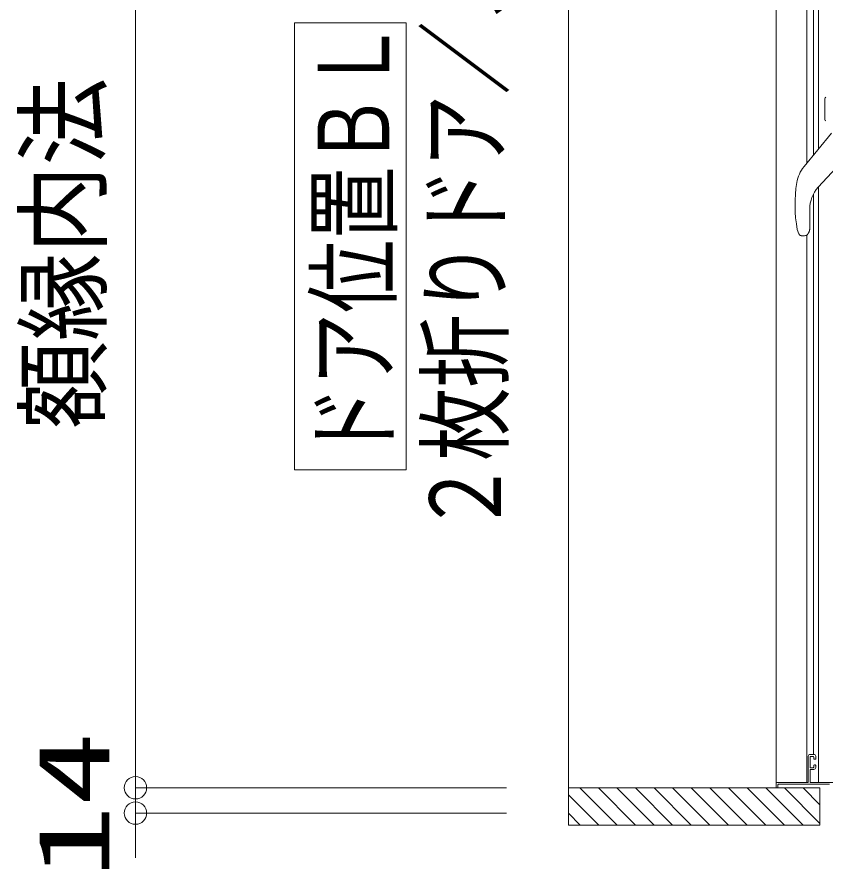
# Model space of a CAD drawing. Units: millimetres on the paper. Extents: x -305 to 305, y -152 to 152.
# Drawn here: x -156.06 to -134.34, y 23.57 to 46.44 of the extents above; entities that cross this region are included whole.
import ezdxf
from ezdxf.enums import TextEntityAlignment as Align

# ---------------------------------------------------------------- set-up
doc = ezdxf.new("R2010")
doc.units = ezdxf.units.MM
doc.layers.add('0-0_0', color=7, linetype='Continuous', lineweight=9)
doc.layers.add('0-1_VIEW0001', color=7, linetype='Continuous', lineweight=9)
doc.styles.add('ＭＳ ゴシック', font='')
doc.styles.get('ＭＳ ゴシック').set_extended_font_data('MS Gothic')

# ---------------------------------------------------------------- blocks, each defined once
blk = doc.blocks.new('_ORIGIN')
at = {"layer": '0-0_0'}
blk.add_line((0, 0), (-1, 0), dxfattribs=at)
blk.add_circle((0, 0), 0.5, dxfattribs=at)

msp = doc.modelspace()

# ---------------------------------------------------------------- linework, layer by layer
at = {"layer": '0-0_0'}
for p, q in [((-152.881, 63.804), (-152.881, 26.354)), ((-152.881, 26.354), (-152.881, 26.954)), ((-142.923, 25.754), (-152.881, 25.754)), ((-142.923, 25.754), (-152.881, 25.754)), ((-152.881, 25.754), (-152.881, 25.074)), ((-142.923, 25.074), (-152.881, 25.074)), ((-152.881, 24.474), (-152.881, 23.874))]:
    msp.add_line(p, q, dxfattribs=at)
at = {"layer": '0-1_VIEW0001'}
for p, q in [((-141.259, 65.347), (-141.259, 24.748)), ((-135.684, 25.898), (-135.684, 64.248)), ((-134.857, 42.519), (-134.857, 64.248)), ((-134.541, 42.903), (-134.541, 64.248)), ((-134.681, 42.733), (-134.681, 63.498)), ((-145.61, 46.285), (-148.61, 46.285)), ((-148.61, 34.285), (-148.61, 46.285)), ((-145.61, 34.285), (-145.61, 46.285)), ((-134.369, 44.256), (-134.369, 43.69)), ((-134.932, 42.428), (-134.194, 43.323)), ((-133.373, 43.161), (-134.551, 41.873)), ((-134.541, 25.898), (-134.541, 41.885)), ((-134.681, 26.648), (-134.681, 41.688)), ((-134.778, 41.289), (-134.778, 40.77)), ((-135.112, 40.736), (-135.068, 40.621)), ((-135.041, 40.587), (-135.068, 40.621)), ((-135.041, 40.587), (-135.04, 40.586)), ((-134.916, 40.573), (-134.998, 40.573)), ((-134.857, 25.898), (-134.857, 40.573)), ((-134.84, 40.609), (-134.841, 40.606)), ((-145.61, 34.285), (-148.61, 34.285)), ((-134.819, 25.913), (-134.819, 26.598)), ((-134.769, 26.648), (-134.669, 26.648)), ((-134.769, 26.578), (-134.769, 26.308)), ((-134.684, 26.593), (-134.754, 26.593)), ((-134.669, 26.533), (-134.669, 26.578)), ((-134.619, 26.598), (-134.619, 26.533)), ((-134.669, 26.308), (-134.669, 26.353)), ((-134.634, 26.518), (-134.654, 26.518)), ((-134.654, 26.368), (-134.634, 26.368)), ((-134.619, 26.353), (-134.619, 26.298)), ((-134.769, 26.233), (-134.769, 25.913)), ((-134.754, 26.293), (-134.684, 26.293)), ((-134.669, 26.248), (-134.754, 26.248)), ((-135.684, 25.763), (-135.684, 25.883)), ((-135.669, 25.898), (-134.834, 25.898)), ((-134.249, 25.848), (-135.619, 25.848)), ((-134.754, 25.898), (-132.459, 25.898)), ((-141.259, 25.748), (-134.509, 25.748)), ((-140.949, 25.748), (-139.949, 24.748)), ((-140.454, 25.748), (-139.454, 24.748)), ((-139.959, 25.748), (-138.959, 24.748)), ((-139.459, 25.748), (-138.459, 24.748)), ((-138.959, 25.748), (-137.959, 24.748)), ((-138.459, 25.748), (-137.459, 24.748)), ((-137.959, 25.748), (-136.959, 24.748)), ((-137.459, 25.748), (-136.459, 24.748)), ((-136.959, 25.748), (-135.959, 24.748)), ((-136.459, 25.748), (-135.459, 24.748)), ((-135.959, 25.748), (-134.959, 24.748)), ((-135.634, 25.833), (-135.634, 25.763)), ((-135.459, 25.748), (-134.509, 24.798)), ((-134.959, 25.748), (-134.509, 25.298)), ((-141.259, 25.563), (-140.444, 24.748)), ((-141.259, 25.068), (-140.939, 24.748))]:
    msp.add_line(p, q, dxfattribs=at)
at = {"layer": '0-1_VIEW0001', "color": 5}
msp.add_line((-134.509, 25.748), (-141.259, 25.748), dxfattribs=at)
at = {"layer": '0-1_VIEW0001'}
for points in [[(-134.786, 40.709), (-134.785, 40.713), (-134.784, 40.717), (-134.783, 40.721), (-134.782, 40.726), (-134.782, 40.73), (-134.781, 40.734), (-134.78, 40.738), (-134.78, 40.743), (-134.779, 40.747), (-134.779, 40.752), (-134.779, 40.754), (-134.778, 40.756), (-134.778, 40.758), (-134.778, 40.76), (-134.778, 40.762), (-134.778, 40.764), (-134.778, 40.767), (-134.778, 40.769), (-134.778, 40.771), (-134.778, 40.773)], [(-134.998, 40.573), (-135, 40.573), (-135.002, 40.574), (-135.005, 40.574), (-135.007, 40.574), (-135.009, 40.574), (-135.011, 40.575), (-135.013, 40.575), (-135.016, 40.575), (-135.018, 40.576), (-135.02, 40.576), (-135.022, 40.577), (-135.025, 40.578), (-135.027, 40.578), (-135.029, 40.579), (-135.031, 40.58), (-135.033, 40.581), (-135.035, 40.582), (-135.037, 40.583), (-135.039, 40.585), (-135.04, 40.586)], [(-134.839, 40.609), (-134.838, 40.61), (-134.838, 40.611), (-134.837, 40.612), (-134.836, 40.613), (-134.835, 40.614), (-134.834, 40.616), (-134.833, 40.617), (-134.831, 40.618), (-134.83, 40.62), (-134.829, 40.621), (-134.828, 40.622), (-134.827, 40.624), (-134.826, 40.625), (-134.825, 40.627), (-134.824, 40.628), (-134.823, 40.63), (-134.822, 40.631), (-134.821, 40.633), (-134.82, 40.635), (-134.818, 40.638), (-134.816, 40.641), (-134.814, 40.644), (-134.812, 40.647), (-134.81, 40.651), (-134.808, 40.654), (-134.806, 40.658), (-134.804, 40.661), (-134.802, 40.665), (-134.8, 40.669), (-134.799, 40.673), (-134.797, 40.677), (-134.796, 40.68), (-134.794, 40.684), (-134.793, 40.688), (-134.791, 40.692), (-134.79, 40.696), (-134.789, 40.7), (-134.787, 40.705), (-134.786, 40.709)], [(-141.259, 24.748), (-134.509, 24.748), (-134.509, 25.749)]]:
    msp.add_lwpolyline(points, dxfattribs=at)
for centre, radius, start, end in [((-134.334, 44.256), 0.035, 105, 180), ((-134.334, 43.69), 0.035, 180, 255), ((-134.238, 41.855), 0.9, 140.5, 170.7116), ((-131.504, 41.408), 3.67, 170.7116, 190.5453), ((-133.913, 41.289), 0.865, 137.5638, 180), ((-134.916, 40.673), 0.1, 270, 318.1897), ((-134.769, 26.598), 0.05, 90, 180), ((-134.754, 26.578), 0.015, 90, 180), ((-134.684, 26.578), 0.015, 0, 90), ((-134.669, 26.598), 0.05, 0, 90), ((-134.654, 26.533), 0.015, 180, 270), ((-134.634, 26.533), 0.015, 270, 0), ((-134.754, 26.308), 0.015, 180, 270), ((-134.684, 26.308), 0.015, 270, 0), ((-134.654, 26.353), 0.015, 90, 180), ((-134.634, 26.353), 0.015, 0, 90), ((-134.754, 26.233), 0.015, 90, 180), ((-134.669, 26.298), 0.05, 270, 0), ((-135.669, 25.883), 0.015, 90, 180), ((-135.619, 25.833), 0.015, 90, 180), ((-134.834, 25.913), 0.015, 270, 0), ((-134.754, 25.913), 0.015, 180, 270), ((-135.669, 25.763), 0.015, 180, 270), ((-135.649, 25.763), 0.015, 270, 0)]:
    msp.add_arc(centre, radius, start, end, dxfattribs=at)

# ---------------------------------------------------------------- block references
at = {"layer": '0-0_0', "xscale": 0.6, "yscale": 0.6}
for p, rotation in [((-152.881, 25.754), 270), ((-152.881, 25.754), 270), ((-152.881, 25.074), 90)]:
    msp.add_blockref('_ORIGIN', p, dxfattribs=dict(at, rotation=rotation))

# ---------------------------------------------------------------- texts
at = {"layer": '0-0_0', "style": 'ＭＳ ゴシック'}
for s, width, p in [('額縁内法\u3000７７３', 0.9, (-153.284, 35.386)), ('14', 1.5, (-153.011, 23.319))]:
    msp.add_text(s, height=1.921, rotation=90, dxfattribs=dict(at, width=width)).set_placement(p, align=Align.BOTTOM_LEFT)
at = {"layer": '0-1_VIEW0001', "style": 'ＭＳ ゴシック', "width": 0.75}
for s, p in [('２枚折りドア／スイングドア', (-142.493, 32.57)), ('ドア位置ＢＬ\u3000Ｗ８００', (-145.49, 34.57))]:
    msp.add_text(s, height=1.921, rotation=90, dxfattribs=at).set_placement(p, align=Align.BOTTOM_LEFT)

doc.saveas('drawing.dxf')
